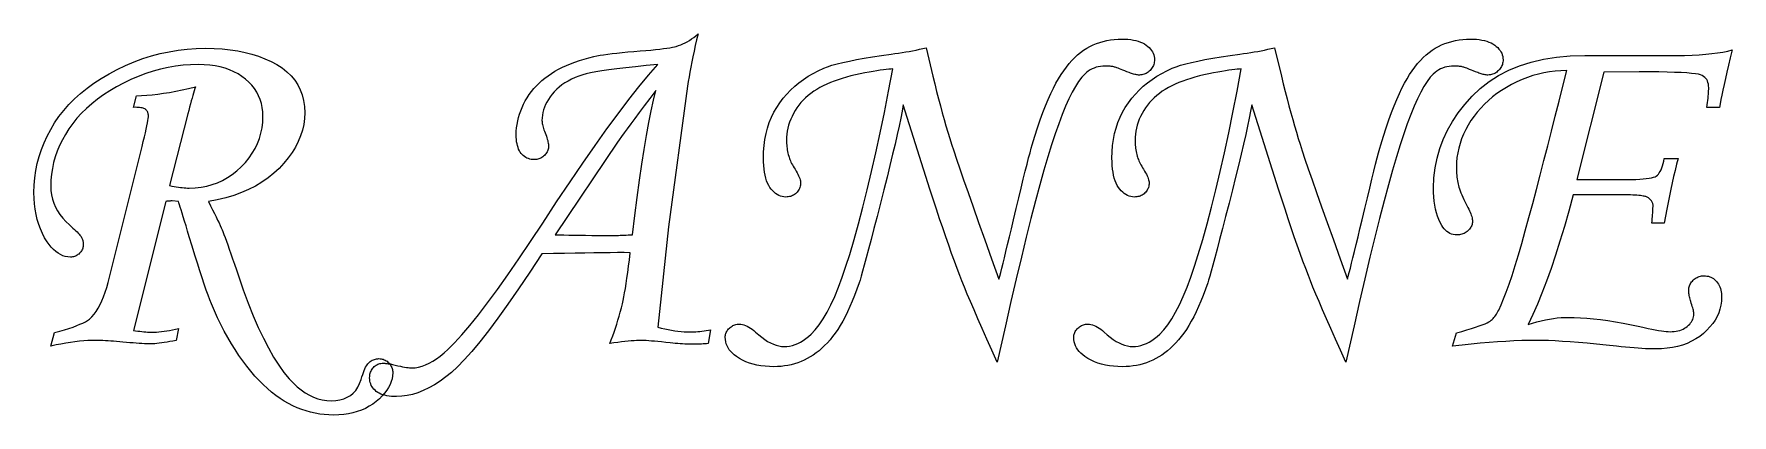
# Model space of a CAD drawing. Extents: x 10.9 to 108.1, y 7.1 to 18.6.
# Drawn here: x 61.27 to 108.09, y 7.1 to 17.61 of the extents above; entities that cross this region are included whole.
import ezdxf

# ---------------------------------------------------------------- set-up
doc = ezdxf.new("R2010")
doc.units = 0

msp = doc.modelspace()

# ---------------------------------------------------------------- linework, layer by layer
at = {"color": 7, "lineweight": 13}
for points in [[(79.92627, 9.450402), (79.859253, 9.068364), (79.811592, 9.064544), (79.765144, 9.061126), (79.719902, 9.058109), (79.675865, 9.055495), (79.633041, 9.053284), (79.591423, 9.051475), (79.551003, 9.050067), (79.511795, 9.049062), (79.473793, 9.048458), (79.436996, 9.048257), (79.383644, 9.048659), (79.328148, 9.049866), (79.270508, 9.051876), (79.210724, 9.054691), (79.148796, 9.058311), (79.084717, 9.062735), (79.018501, 9.067962), (78.950134, 9.073995), (78.879623, 9.080831), (78.806969, 9.088471), (78.685585, 9.101206), (78.573456, 9.1126), (78.470581, 9.122654), (78.376945, 9.131367), (78.292557, 9.13874), (78.21743, 9.144772), (78.151543, 9.149464), (78.094902, 9.152815), (78.047523, 9.154825), (78.009384, 9.155496), (77.950073, 9.154624), (77.88472, 9.15201), (77.813339, 9.147654), (77.735924, 9.141555), (77.652481, 9.133713), (77.563004, 9.124128), (77.467499, 9.112802), (77.365952, 9.099731), (77.258377, 9.084919), (77.144775, 9.068364), (77.185654, 9.173458), (77.225204, 9.279624), (77.263405, 9.386863), (77.30027, 9.495174), (77.335793, 9.604557), (77.369972, 9.715014), (77.402817, 9.826541), (77.434319, 9.939142), (77.464478, 10.052814), (77.493294, 10.16756), (77.513535, 10.255228), (77.53405, 10.354692), (77.554825, 10.465952), (77.575874, 10.589007), (77.597183, 10.72386), (77.618767, 10.870509), (77.640617, 11.028954), (77.662735, 11.199196), (77.68512, 11.381233), (77.707771, 11.575067), (77.54229, 11.575938), (77.35952, 11.575871), (77.159454, 11.574865), (76.942093, 11.572922), (76.707443, 11.57004), (76.455498, 11.566219), (76.186264, 11.56146), (75.899734, 11.555764), (75.595909, 11.549129), (75.274796, 11.541554), (74.943398, 11.040784), (74.630165, 10.578686), (74.335083, 10.155261), (74.058182, 9.770509), (73.799431, 9.42443), (73.558853, 9.117023), (73.336426, 8.84829), (73.132172, 8.61823), (72.946075, 8.426843), (72.778152, 8.274128), (72.620071, 8.147419), (72.463531, 8.034048), (72.308548, 7.934014), (72.15509, 7.847319), (72.003189, 7.773961), (71.852814, 7.713941), (71.703995, 7.667258), (71.556702, 7.633914), (71.410957, 7.613907), (71.266754, 7.607238), (71.193604, 7.608679), (71.124268, 7.613002), (71.058746, 7.620207), (70.997047, 7.630295), (70.939178, 7.643264), (70.885117, 7.659115), (70.834885, 7.677848), (70.788467, 7.699463), (70.74588, 7.723961), (70.707108, 7.75134), (70.672089, 7.780998), (70.640747, 7.812332), (70.613098, 7.845342), (70.589142, 7.880026), (70.568863, 7.916387), (70.552277, 7.954423), (70.539375, 7.994135), (70.530159, 8.035522), (70.524635, 8.078586), (70.522789, 8.123324), (70.523865, 8.157574), (70.527077, 8.190617), (70.53244, 8.222453), (70.539948, 8.253082), (70.549599, 8.282506), (70.561394, 8.310723), (70.575333, 8.337734), (70.591423, 8.363539), (70.60965, 8.388136), (70.630028, 8.411528), (70.652008, 8.433177), (70.675064, 8.452547), (70.699196, 8.469638), (70.724396, 8.48445), (70.750671, 8.496984), (70.778015, 8.507238), (70.806435, 8.515214), (70.835922, 8.520911), (70.866486, 8.524329), (70.898125, 8.525469), (70.917564, 8.525134), (70.938339, 8.524128), (70.960449, 8.522452), (70.983917, 8.520107), (71.008713, 8.517091), (71.034851, 8.513405), (71.062332, 8.509048), (71.091156, 8.504021), (71.121307, 8.498324), (71.152817, 8.491957), (71.23056, 8.474129), (71.302948, 8.458177), (71.36998, 8.444101), (71.431633, 8.431903), (71.48793, 8.421581), (71.538872, 8.413136), (71.584457, 8.406569), (71.624664, 8.401876), (71.659515, 8.399061), (71.689011, 8.398123), (71.779755, 8.403217), (71.872391, 8.418498), (71.966888, 8.443968), (72.063271, 8.479625), (72.16153, 8.525469), (72.261665, 8.581501), (72.363678, 8.64772), (72.46756, 8.724129), (72.573326, 8.810723), (72.680969, 8.907506), (72.866356, 9.091957), (73.068634, 9.312868), (73.287796, 9.570241), (73.523857, 9.864075), (73.77681, 10.194369), (74.046646, 10.561126), (74.333382, 10.964343), (74.636993, 11.404021), (74.957504, 11.88016), (75.294907, 12.392761), (75.678886, 12.976944), (76.047989, 13.528418), (76.402214, 14.047185), (76.741554, 14.533244), (77.066017, 14.986595), (77.375603, 15.407238), (77.670311, 15.795174), (77.950134, 16.150402), (78.21508, 16.472921), (78.465149, 16.762733), (78.146515, 16.733377), (77.852814, 16.704288), (77.584045, 16.675468), (77.340218, 16.646917), (77.121315, 16.618633), (76.927345, 16.590616), (76.758308, 16.562868), (76.614204, 16.535389), (76.495041, 16.508177), (76.400803, 16.481234), (76.291016, 16.443296), (76.186867, 16.401876), (76.088333, 16.35697), (75.995438, 16.308578), (75.90818, 16.256702), (75.826546, 16.20134), (75.750542, 16.142492), (75.680161, 16.08016), (75.615417, 16.014343), (75.556297, 15.94504), (75.502815, 15.87386), (75.454956, 15.802412), (75.412735, 15.730696), (75.376137, 15.658712), (75.345177, 15.58646), (75.319839, 15.513941), (75.300133, 15.441153), (75.286057, 15.368095), (75.277611, 15.294771), (75.274796, 15.22118), (75.275673, 15.196045), (75.278282, 15.1689), (75.282639, 15.139745), (75.288742, 15.108579), (75.296585, 15.075401), (75.306168, 15.040215), (75.317497, 15.003016), (75.330566, 14.963806), (75.345375, 14.922586), (75.361931, 14.879356), (75.379761, 14.831099), (75.395714, 14.785522), (75.409782, 14.742626), (75.421982, 14.702413), (75.432304, 14.664879), (75.44075, 14.630026), (75.447319, 14.597855), (75.452011, 14.568365), (75.454826, 14.541554), (75.455765, 14.517426), (75.454628, 14.488271), (75.45121, 14.459785), (75.445511, 14.431971), (75.437538, 14.404825), (75.427277, 14.378351), (75.414742, 14.352547), (75.399933, 14.327412), (75.382843, 14.302949), (75.363472, 14.279156), (75.34182, 14.256032), (75.318565, 14.234383), (75.294373, 14.215013), (75.269234, 14.197922), (75.243164, 14.183109), (75.216156, 14.170576), (75.188202, 14.160322), (75.159309, 14.152346), (75.129494, 14.146648), (75.098732, 14.14323), (75.067024, 14.142091), (75.022354, 14.1438), (74.979492, 14.148928), (74.938438, 14.157473), (74.899193, 14.169437), (74.861763, 14.184818), (74.826134, 14.203619), (74.79232, 14.225838), (74.760323, 14.251474), (74.730133, 14.280529), (74.701744, 14.313002), (74.675636, 14.348894), (74.652283, 14.388203), (74.631668, 14.430931), (74.613808, 14.477077), (74.598694, 14.526642), (74.586327, 14.579624), (74.576706, 14.636024), (74.569839, 14.695845), (74.56572, 14.759081), (74.564346, 14.825737), (74.566856, 14.921949), (74.574394, 15.01756), (74.58696, 15.112566), (74.604561, 15.20697), (74.627174, 15.30077), (74.654823, 15.393968), (74.6875, 15.486561), (74.725204, 15.578552), (74.767929, 15.669939), (74.815681, 15.760723), (74.868134, 15.849731), (74.924934, 15.935791), (74.986092, 16.0189), (75.051613, 16.09906), (75.121483, 16.176273), (75.195709, 16.250536), (75.274292, 16.32185), (75.357239, 16.390215), (75.444542, 16.455629), (75.536194, 16.518097), (75.63237, 16.577648), (75.733246, 16.634315), (75.838806, 16.688103), (75.949059, 16.739008), (76.064011, 16.787031), (76.18364, 16.83217), (76.307976, 16.87443), (76.436996, 16.913807), (76.570709, 16.950302), (76.709114, 16.983913), (76.786995, 17.001141), (76.87587, 17.017962), (76.975739, 17.034384), (77.086594, 17.050402), (77.208443, 17.066019), (77.341286, 17.081234), (77.485123, 17.096045), (77.639946, 17.110455), (77.805763, 17.124462), (77.982574, 17.138069), (78.13485, 17.151407), (78.27533, 17.164612), (78.404022, 17.177681), (78.520912, 17.190617), (78.626007, 17.203419), (78.719299, 17.216085), (78.800804, 17.228619), (78.870514, 17.241018), (78.928421, 17.253284), (78.974533, 17.265415), (79.03727, 17.284517), (79.099464, 17.306969), (79.161125, 17.332775), (79.222252, 17.361931), (79.282845, 17.394436), (79.342896, 17.430294), (79.402412, 17.469503), (79.461395, 17.512064), (79.519844, 17.557976), (79.577751, 17.607239), (79.538673, 17.444435), (79.501877, 17.285789), (79.467361, 17.1313), (79.43512, 16.980965), (79.405159, 16.834785), (79.37748, 16.69276), (79.352081, 16.554893), (79.328957, 16.421179), (79.308105, 16.291622), (79.289543, 16.16622), (78.766754, 12.292225), (78.465149, 9.517426), (78.563339, 9.49323), (78.659515, 9.471581), (78.753685, 9.452479), (78.84584, 9.435925), (78.935989, 9.421917), (79.024132, 9.410456), (79.110252, 9.401541), (79.194366, 9.395174), (79.276474, 9.391354), (79.356567, 9.39008), (79.409317, 9.390683), (79.463005, 9.392493), (79.517632, 9.395509), (79.573189, 9.399732), (79.629692, 9.405161), (79.687134, 9.411796), (79.745514, 9.419638), (79.804825, 9.428686), (79.865082, 9.438941)], [(85.864609, 17.225201), (86.052277, 16.441019), (86.104492, 16.229221), (86.156563, 16.022787), (86.208511, 15.821715), (86.260323, 15.626005), (86.311996, 15.435657), (86.363541, 15.250669), (86.414948, 15.071045), (86.466217, 14.896782), (86.517357, 14.727882), (86.568367, 14.564342), (86.627281, 14.382372), (86.702141, 14.158176), (86.792961, 13.891756), (86.899734, 13.58311), (87.022453, 13.232239), (87.161125, 12.839142), (87.31575, 12.40382), (87.486328, 11.926273), (87.672852, 11.406501), (87.875336, 10.844503), (87.897453, 10.927212), (87.923592, 11.027882), (87.953758, 11.146515), (87.987938, 11.28311), (88.026138, 11.437667), (88.068359, 11.610188), (88.114609, 11.80067), (88.164879, 12.009115), (88.21917, 12.235522), (88.277481, 12.479893), (88.352615, 12.797386), (88.422516, 13.090348), (88.487198, 13.35878), (88.546646, 13.60268), (88.600868, 13.82205), (88.649864, 14.01689), (88.693634, 14.187198), (88.73217, 14.332975), (88.76548, 14.454222), (88.793564, 14.550938), (88.868362, 14.792358), (88.942627, 15.020643), (89.016357, 15.23579), (89.089546, 15.437801), (89.162201, 15.626675), (89.234314, 15.802412), (89.305893, 15.965014), (89.376945, 16.114477), (89.447456, 16.250805), (89.517426, 16.373995), (89.587929, 16.487331), (89.660057, 16.594101), (89.73378, 16.694304), (89.809113, 16.787935), (89.886055, 16.875), (89.964607, 16.955496), (90.044769, 17.029423), (90.126541, 17.096783), (90.209923, 17.157574), (90.294907, 17.211796), (90.381836, 17.260187), (90.471046, 17.303486), (90.562531, 17.34169), (90.656296, 17.374798), (90.752342, 17.402815), (90.85067, 17.425737), (90.951271, 17.443565), (91.054153, 17.456299), (91.159317, 17.46394), (91.266754, 17.466488), (91.351845, 17.464813), (91.432846, 17.459785), (91.50975, 17.451408), (91.582573, 17.439678), (91.651306, 17.424599), (91.71595, 17.406166), (91.776505, 17.384384), (91.832977, 17.359249), (91.885353, 17.330765), (91.933647, 17.298927), (91.977577, 17.264744), (92.016891, 17.229221), (92.051575, 17.19236), (92.081635, 17.154156), (92.107071, 17.114611), (92.127884, 17.073727), (92.144066, 17.031502), (92.155632, 16.987934), (92.162567, 16.943029), (92.164879, 16.896782), (92.163643, 16.863672), (92.15992, 16.831367), (92.153717, 16.799866), (92.145042, 16.769169), (92.133881, 16.739277), (92.120239, 16.710188), (92.104118, 16.681904), (92.085526, 16.654423), (92.064438, 16.627747), (92.040886, 16.601875), (92.015656, 16.577681), (91.98954, 16.55603), (91.962563, 16.53693), (91.934723, 16.520374), (91.905998, 16.506367), (91.876404, 16.494905), (91.845947, 16.485992), (91.814613, 16.479624), (91.782402, 16.475803), (91.749329, 16.474531), (91.7248, 16.475201), (91.699463, 16.477211), (91.673325, 16.480562), (91.646385, 16.485254), (91.618629, 16.491287), (91.59008, 16.498659), (91.560722, 16.507372), (91.530563, 16.517426), (91.499596, 16.52882), (91.467827, 16.541553), (91.403488, 16.567225), (91.344498, 16.590616), (91.290878, 16.611729), (91.24263, 16.630562), (91.19973, 16.647118), (91.162201, 16.661394), (91.130028, 16.673391), (91.103218, 16.683109), (91.081772, 16.690548), (91.065681, 16.695709), (91.041351, 16.700804), (91.016617, 16.70536), (90.991486, 16.709383), (90.96595, 16.712868), (90.94001, 16.715816), (90.913673, 16.718231), (90.886932, 16.720108), (90.859787, 16.721447), (90.832237, 16.722252), (90.804291, 16.722519), (90.73954, 16.720308), (90.676674, 16.713673), (90.615685, 16.702614), (90.556572, 16.687132), (90.499329, 16.667225), (90.44397, 16.642895), (90.39048, 16.614141), (90.338875, 16.580965), (90.289139, 16.543365), (90.241287, 16.501339), (90.157333, 16.411863), (90.071716, 16.298927), (89.984413, 16.162533), (89.895447, 16.002682), (89.804794, 15.81937), (89.712463, 15.6126), (89.618469, 15.382372), (89.522789, 15.128686), (89.425438, 14.851542), (89.326408, 14.550938), (89.223831, 14.219906), (89.115814, 13.851474), (89.00238, 13.445643), (88.883514, 13.002413), (88.759216, 12.521782), (88.629486, 12.003753), (88.494339, 11.448324), (88.353752, 10.855495), (88.207741, 10.225267), (88.056297, 9.55764), (87.828415, 8.558981), (87.680565, 8.885656), (87.542633, 9.192761), (87.414612, 9.480294), (87.296509, 9.748257), (87.188339, 9.996649), (87.09008, 10.225469), (87.001747, 10.434718), (86.923325, 10.624396), (86.854828, 10.794504), (86.796249, 10.94504), (86.722855, 11.139008), (86.647453, 11.342896), (86.570038, 11.556702), (86.490616, 11.780429), (86.40918, 12.014074), (86.325737, 12.257641), (86.24028, 12.511126), (86.152817, 12.77453), (86.063339, 13.047855), (85.971848, 13.331099), (85.234581, 15.650133), (85.204185, 15.478251), (85.166626, 15.284316), (85.12188, 15.068331), (85.069977, 14.830295), (85.010895, 14.570208), (84.944641, 14.28807), (84.871216, 13.98388), (84.790611, 13.65764), (84.70285, 13.309349), (84.60791, 12.939008), (84.513367, 12.573827), (84.426811, 12.241018), (84.348221, 11.940582), (84.277611, 11.67252), (84.214981, 11.43683), (84.160316, 11.233512), (84.11364, 11.062567), (84.074936, 10.923994), (84.044197, 10.817795), (84.021446, 10.743967), (83.959351, 10.567225), (83.896378, 10.398928), (83.832542, 10.239075), (83.76783, 10.087667), (83.702248, 9.944705), (83.635788, 9.810187), (83.568466, 9.684114), (83.500267, 9.566487), (83.431198, 9.457305), (83.361259, 9.356568), (83.290215, 9.262668), (83.217827, 9.173994), (83.144096, 9.090549), (83.069038, 9.012332), (82.99263, 8.939342), (82.914879, 8.871581), (82.835785, 8.809048), (82.755356, 8.751742), (82.673592, 8.699665), (82.590485, 8.652815), (82.505867, 8.61079), (82.419571, 8.57319), (82.331604, 8.540013), (82.241959, 8.51126), (82.150635, 8.48693), (82.05764, 8.467024), (81.962967, 8.451541), (81.866623, 8.440482), (81.7686, 8.433846), (81.6689, 8.431635), (81.545174, 8.43445), (81.426003, 8.442895), (81.311394, 8.45697), (81.20134, 8.476675), (81.095848, 8.50201), (80.994911, 8.532975), (80.898521, 8.569571), (80.806702, 8.611795), (80.719437, 8.659651), (80.636726, 8.713137), (80.578148, 8.755831), (80.525742, 8.800804), (80.479492, 8.848056), (80.439407, 8.897587), (80.405495, 8.949396), (80.377747, 9.003485), (80.356163, 9.059853), (80.340752, 9.118499), (80.331497, 9.179423), (80.328415, 9.242627), (80.329559, 9.270475), (80.332977, 9.297721), (80.338676, 9.324363), (80.346649, 9.350402), (80.356903, 9.375837), (80.369438, 9.40067), (80.384247, 9.424899), (80.401337, 9.448525), (80.420708, 9.471548), (80.44236, 9.493967), (80.465614, 9.514979), (80.489815, 9.53378), (80.514946, 9.550368), (80.541016, 9.564745), (80.568031, 9.57691), (80.595978, 9.586863), (80.62487, 9.594604), (80.654686, 9.600134), (80.685455, 9.603452), (80.717155, 9.604557), (80.759048, 9.602345), (80.801605, 9.59571), (80.844841, 9.584651), (80.888741, 9.569168), (80.933311, 9.549262), (80.978554, 9.524933), (81.02446, 9.49618), (81.071045, 9.463002), (81.118294, 9.425402), (81.166222, 9.383378), (81.251274, 9.308244), (81.334854, 9.241018), (81.416962, 9.181702), (81.497589, 9.130295), (81.576744, 9.086796), (81.654419, 9.051206), (81.730629, 9.023525), (81.805367, 9.003753), (81.878616, 8.99189), (81.950401, 8.987935), (82.026672, 8.991354), (82.102676, 9.001608), (82.178413, 9.0187), (82.253891, 9.042627), (82.329086, 9.073391), (82.404022, 9.110991), (82.478691, 9.155429), (82.553085, 9.206702), (82.627213, 9.264812), (82.701073, 9.329759), (82.810585, 9.445777), (82.919296, 9.584718), (83.027214, 9.746581), (83.134315, 9.931367), (83.240616, 10.139074), (83.346115, 10.369705), (83.450806, 10.623257), (83.554695, 10.899732), (83.657776, 11.199128), (83.760056, 11.521447), (83.882912, 11.935791), (84.004822, 12.371849), (84.125809, 12.829624), (84.24585, 13.309114), (84.364944, 13.810322), (84.483109, 14.333244), (84.600334, 14.877882), (84.716621, 15.444236), (84.83197, 16.032305), (84.946381, 16.64209), (84.89518, 16.640751), (84.835388, 16.63673), (84.767029, 16.630026), (84.690079, 16.620644), (84.604561, 16.608578), (84.510452, 16.593834), (84.407776, 16.576406), (84.296516, 16.556299), (84.176674, 16.533512), (84.048256, 16.508041), (83.917732, 16.480127), (83.791557, 16.449999), (83.669739, 16.41766), (83.552277, 16.38311), (83.439178, 16.346348), (83.330429, 16.307373), (83.226044, 16.266186), (83.126007, 16.222788), (83.030327, 16.177177), (82.939011, 16.129356), (82.851944, 16.078953), (82.769035, 16.025602), (82.690277, 15.969303), (82.615685, 15.910053), (82.545242, 15.847855), (82.478958, 15.782707), (82.416824, 15.714611), (82.358849, 15.643566), (82.305031, 15.569571), (82.255363, 15.492627), (82.210152, 15.41384), (82.169701, 15.334316), (82.13401, 15.254055), (82.103088, 15.173056), (82.076912, 15.09132), (82.055496, 15.008846), (82.038841, 14.925636), (82.026939, 14.841688), (82.019806, 14.757004), (82.017426, 14.671581), (82.018028, 14.628619), (82.019844, 14.585522), (82.02285, 14.542292), (82.027077, 14.498928), (82.032509, 14.455429), (82.039146, 14.411796), (82.046982, 14.368029), (82.05603, 14.324129), (82.066284, 14.280093), (82.077751, 14.235925), (82.086731, 14.205764), (82.097588, 14.174263), (82.110321, 14.14142), (82.124931, 14.107239), (82.141418, 14.071715), (82.15979, 14.034852), (82.180023, 13.996649), (82.202141, 13.957104), (82.226135, 13.91622), (82.252014, 13.873995), (82.281303, 13.825603), (82.30751, 13.779624), (82.330635, 13.736059), (82.35067, 13.694906), (82.36763, 13.656166), (82.3815, 13.619839), (82.392288, 13.585924), (82.400002, 13.554423), (82.404625, 13.525335), (82.406166, 13.498659), (82.404991, 13.466957), (82.401474, 13.436193), (82.395607, 13.406366), (82.387398, 13.37748), (82.376846, 13.349531), (82.363945, 13.322519), (82.348694, 13.296448), (82.3311, 13.271314), (82.311157, 13.247118), (82.288872, 13.22386), (82.264847, 13.202211), (82.239677, 13.182841), (82.213371, 13.165751), (82.185921, 13.150938), (82.157341, 13.138405), (82.127617, 13.12815), (82.096748, 13.120174), (82.064743, 13.114477), (82.031601, 13.111058), (81.997322, 13.10992), (81.947113, 13.112567), (81.898392, 13.120509), (81.851143, 13.133746), (81.805367, 13.152279), (81.761055, 13.176105), (81.718231, 13.205228), (81.67688, 13.239645), (81.637001, 13.279356), (81.598587, 13.324363), (81.561661, 13.374664), (81.527283, 13.430395), (81.496513, 13.491688), (81.469376, 13.558545), (81.445839, 13.630964), (81.425941, 13.708947), (81.409653, 13.792494), (81.39698, 13.881601), (81.387939, 13.976273), (81.3825, 14.076508), (81.380699, 14.182305), (81.385223, 14.359249), (81.398796, 14.53083), (81.421417, 14.69705), (81.453079, 14.857908), (81.493797, 15.013405), (81.543564, 15.163538), (81.602379, 15.30831), (81.670242, 15.447721), (81.747147, 15.581769), (81.833107, 15.710455), (81.926643, 15.833378), (82.026276, 15.950133), (82.132004, 16.060724), (82.243835, 16.165146), (82.361763, 16.263405), (82.485786, 16.355495), (82.615921, 16.441422), (82.752144, 16.521179), (82.89447, 16.594772), (83.042892, 16.662197), (83.148392, 16.702278), (83.271851, 16.74209), (83.413269, 16.781635), (83.572655, 16.820911), (83.75, 16.859919), (83.945305, 16.898659), (84.158577, 16.93713), (84.389809, 16.975336), (84.639008, 17.013271), (84.906166, 17.050938), (85.007439, 17.064745), (85.107506, 17.079357), (85.206367, 17.094772), (85.304024, 17.110992), (85.400467, 17.128016), (85.495712, 17.145844), (85.589745, 17.164476), (85.682571, 17.183914), (85.774193, 17.204155)], [(95.475868, 17.225201), (95.663536, 16.441019), (95.715752, 16.229221), (95.767822, 16.022787), (95.819771, 15.821715), (95.871582, 15.626005), (95.923256, 15.435657), (95.9748, 15.250669), (96.026207, 15.071045), (96.077477, 14.896782), (96.128616, 14.727882), (96.179626, 14.564342), (96.238541, 14.382372), (96.313408, 14.158176), (96.404221, 13.891756), (96.510994, 13.58311), (96.633713, 13.232239), (96.772392, 12.839142), (96.92701, 12.40382), (97.097588, 11.926273), (97.284119, 11.406501), (97.486595, 10.844503), (97.508713, 10.927212), (97.534851, 11.027882), (97.565018, 11.146515), (97.599197, 11.28311), (97.637398, 11.437667), (97.679626, 11.610188), (97.725876, 11.80067), (97.776138, 12.009115), (97.830429, 12.235522), (97.888741, 12.479893), (97.963875, 12.797386), (98.033775, 13.090348), (98.098457, 13.35878), (98.157913, 13.60268), (98.212128, 13.82205), (98.261124, 14.01689), (98.304893, 14.187198), (98.34343, 14.332975), (98.37674, 14.454222), (98.404823, 14.550938), (98.479622, 14.792358), (98.553886, 15.020643), (98.627617, 15.23579), (98.700806, 15.437801), (98.77346, 15.626675), (98.845573, 15.802412), (98.917152, 15.965014), (98.988205, 16.114477), (99.058716, 16.250805), (99.128685, 16.373995), (99.199196, 16.487331), (99.271317, 16.594101), (99.345039, 16.694304), (99.420372, 16.787935), (99.497322, 16.875), (99.575867, 16.955496), (99.656029, 17.029423), (99.737801, 17.096783), (99.821182, 17.157574), (99.906166, 17.211796), (99.993095, 17.260187), (100.082306, 17.303486), (100.17379, 17.34169), (100.267563, 17.374798), (100.363609, 17.402815), (100.461929, 17.425737), (100.562531, 17.443565), (100.665421, 17.456299), (100.770576, 17.46394), (100.878014, 17.466488), (100.963104, 17.464813), (101.044106, 17.459785), (101.12101, 17.451408), (101.193832, 17.439678), (101.262566, 17.424599), (101.327209, 17.406166), (101.387764, 17.384384), (101.444237, 17.359249), (101.496613, 17.330765), (101.544907, 17.298927), (101.588837, 17.264744), (101.628151, 17.229221), (101.662834, 17.19236), (101.692894, 17.154156), (101.71833, 17.114611), (101.739143, 17.073727), (101.755325, 17.031502), (101.766891, 16.987934), (101.773827, 16.943029), (101.776138, 16.896782), (101.774902, 16.863672), (101.771179, 16.831367), (101.764977, 16.799866), (101.756302, 16.769169), (101.74514, 16.739277), (101.731499, 16.710188), (101.715378, 16.681904), (101.696785, 16.654423), (101.675705, 16.627747), (101.652145, 16.601875), (101.626915, 16.577681), (101.6008, 16.55603), (101.573822, 16.53693), (101.545982, 16.520374), (101.517258, 16.506367), (101.487663, 16.494905), (101.457207, 16.485992), (101.425873, 16.479624), (101.393661, 16.475803), (101.360588, 16.474531), (101.33606, 16.475201), (101.310722, 16.477211), (101.284584, 16.480562), (101.257645, 16.485254), (101.229889, 16.491287), (101.20134, 16.498659), (101.171989, 16.507372), (101.141823, 16.517426), (101.110863, 16.52882), (101.079086, 16.541553), (101.014748, 16.567225), (100.955765, 16.590616), (100.902145, 16.611729), (100.853889, 16.630562), (100.810989, 16.647118), (100.77346, 16.661394), (100.741287, 16.673391), (100.714478, 16.683109), (100.693031, 16.690548), (100.676941, 16.695709), (100.652611, 16.700804), (100.627876, 16.70536), (100.602745, 16.709383), (100.577209, 16.712868), (100.55127, 16.715816), (100.524933, 16.718231), (100.498192, 16.720108), (100.471046, 16.721447), (100.443497, 16.722252), (100.41555, 16.722519), (100.3508, 16.720308), (100.287933, 16.713673), (100.226944, 16.702614), (100.167831, 16.687132), (100.110588, 16.667225), (100.055229, 16.642895), (100.00174, 16.614141), (99.950134, 16.580965), (99.900398, 16.543365), (99.852547, 16.501339), (99.768593, 16.411863), (99.682976, 16.298927), (99.595673, 16.162533), (99.506706, 16.002682), (99.416054, 15.81937), (99.323723, 15.6126), (99.229729, 15.382372), (99.134048, 15.128686), (99.036697, 14.851542), (98.937668, 14.550938), (98.835091, 14.219906), (98.727081, 13.851474), (98.61364, 13.445643), (98.494774, 13.002413), (98.370476, 12.521782), (98.240746, 12.003753), (98.105598, 11.448324), (97.965012, 10.855495), (97.819, 10.225267), (97.667557, 9.55764), (97.439674, 8.558981), (97.291824, 8.885656), (97.153893, 9.192761), (97.025871, 9.480294), (96.907776, 9.748257), (96.799599, 9.996649), (96.70134, 10.225469), (96.613007, 10.434718), (96.534584, 10.624396), (96.466087, 10.794504), (96.407509, 10.94504), (96.334114, 11.139008), (96.258713, 11.342896), (96.181297, 11.556702), (96.101875, 11.780429), (96.020439, 12.014074), (95.936996, 12.257641), (95.85154, 12.511126), (95.764076, 12.77453), (95.674599, 13.047855), (95.583107, 13.331099), (94.845848, 15.650133), (94.815445, 15.478251), (94.777885, 15.284316), (94.733139, 15.068331), (94.681236, 14.830295), (94.622154, 14.570208), (94.555901, 14.28807), (94.482475, 13.98388), (94.401878, 13.65764), (94.31411, 13.309349), (94.21917, 12.939008), (94.124626, 12.573827), (94.038071, 12.241018), (93.95948, 11.940582), (93.88887, 11.67252), (93.826241, 11.43683), (93.771576, 11.233512), (93.724899, 11.062567), (93.686195, 10.923994), (93.655457, 10.817795), (93.632706, 10.743967), (93.57061, 10.567225), (93.507637, 10.398928), (93.443802, 10.239075), (93.379089, 10.087667), (93.313507, 9.944705), (93.247047, 9.810187), (93.179726, 9.684114), (93.111526, 9.566487), (93.042458, 9.457305), (92.972519, 9.356568), (92.901474, 9.262668), (92.829086, 9.173994), (92.755356, 9.090549), (92.680298, 9.012332), (92.603889, 8.939342), (92.526138, 8.871581), (92.447044, 8.809048), (92.366623, 8.751742), (92.284859, 8.699665), (92.201744, 8.652815), (92.117126, 8.61079), (92.03083, 8.57319), (91.942863, 8.540013), (91.853218, 8.51126), (91.761894, 8.48693), (91.6689, 8.467024), (91.574226, 8.451541), (91.477882, 8.440482), (91.37986, 8.433846), (91.280159, 8.431635), (91.156433, 8.43445), (91.037262, 8.442895), (90.922653, 8.45697), (90.812599, 8.476675), (90.707108, 8.50201), (90.606171, 8.532975), (90.509781, 8.569571), (90.417961, 8.611795), (90.330696, 8.659651), (90.247986, 8.713137), (90.189407, 8.755831), (90.137001, 8.800804), (90.090752, 8.848056), (90.050667, 8.897587), (90.016754, 8.949396), (89.989014, 9.003485), (89.967422, 9.059853), (89.952011, 9.118499), (89.942764, 9.179423), (89.939674, 9.242627), (89.940819, 9.270475), (89.944237, 9.297721), (89.949936, 9.324363), (89.957909, 9.350402), (89.968163, 9.375837), (89.980698, 9.40067), (89.995506, 9.424899), (90.012596, 9.448525), (90.031967, 9.471548), (90.053619, 9.493967), (90.076874, 9.514979), (90.101074, 9.53378), (90.126205, 9.550368), (90.152275, 9.564745), (90.179291, 9.57691), (90.207237, 9.586863), (90.23613, 9.594604), (90.265953, 9.600134), (90.296715, 9.603452), (90.328415, 9.604557), (90.370308, 9.602345), (90.412865, 9.59571), (90.4561, 9.584651), (90.5, 9.569168), (90.544571, 9.549262), (90.589813, 9.524933), (90.635719, 9.49618), (90.682304, 9.463002), (90.729553, 9.425402), (90.777481, 9.383378), (90.862534, 9.308244), (90.946114, 9.241018), (91.028221, 9.181702), (91.108849, 9.130295), (91.188004, 9.086796), (91.265686, 9.051206), (91.341888, 9.023525), (91.416626, 9.003753), (91.489876, 8.99189), (91.561661, 8.987935), (91.637932, 8.991354), (91.713936, 9.001608), (91.789673, 9.0187), (91.86515, 9.042627), (91.940346, 9.073391), (92.015282, 9.110991), (92.089951, 9.155429), (92.164345, 9.206702), (92.238472, 9.264812), (92.312332, 9.329759), (92.421852, 9.445777), (92.530563, 9.584718), (92.638474, 9.746581), (92.745575, 9.931367), (92.851875, 10.139074), (92.957375, 10.369705), (93.062065, 10.623257), (93.165955, 10.899732), (93.269035, 11.199128), (93.371315, 11.521447), (93.494171, 11.935791), (93.616081, 12.371849), (93.737068, 12.829624), (93.857109, 13.309114), (93.976204, 13.810322), (94.094368, 14.333244), (94.211594, 14.877882), (94.327881, 15.444236), (94.44323, 16.032305), (94.55764, 16.64209), (94.506439, 16.640751), (94.446648, 16.63673), (94.378288, 16.630026), (94.301338, 16.620644), (94.21582, 16.608578), (94.121712, 16.593834), (94.019035, 16.576406), (93.907776, 16.556299), (93.787933, 16.533512), (93.659515, 16.508041), (93.528992, 16.480127), (93.402817, 16.449999), (93.280998, 16.41766), (93.163536, 16.38311), (93.050438, 16.346348), (92.941689, 16.307373), (92.837303, 16.266186), (92.737267, 16.222788), (92.641586, 16.177177), (92.55027, 16.129356), (92.463203, 16.078953), (92.380295, 16.025602), (92.301537, 15.969303), (92.226944, 15.910053), (92.156502, 15.847855), (92.090218, 15.782707), (92.028084, 15.714611), (91.970108, 15.643566), (91.91629, 15.569571), (91.866623, 15.492627), (91.821411, 15.41384), (91.78096, 15.334316), (91.74527, 15.254055), (91.714348, 15.173056), (91.688171, 15.09132), (91.666756, 15.008846), (91.650101, 14.925636), (91.638206, 14.841688), (91.631065, 14.757004), (91.628685, 14.671581), (91.629288, 14.628619), (91.631104, 14.585522), (91.634109, 14.542292), (91.638344, 14.498928), (91.643768, 14.455429), (91.650406, 14.411796), (91.658241, 14.368029), (91.66729, 14.324129), (91.677544, 14.280093), (91.689011, 14.235925), (91.69799, 14.205764), (91.708847, 14.174263), (91.721581, 14.14142), (91.736191, 14.107239), (91.752678, 14.071715), (91.771049, 14.034852), (91.791283, 13.996649), (91.8134, 13.957104), (91.837395, 13.91622), (91.863274, 13.873995), (91.892563, 13.825603), (91.91877, 13.779624), (91.941895, 13.736059), (91.961929, 13.694906), (91.978889, 13.656166), (91.99276, 13.619839), (92.003548, 13.585924), (92.011261, 13.554423), (92.015884, 13.525335), (92.017426, 13.498659), (92.016258, 13.466957), (92.012733, 13.436193), (92.006866, 13.406366), (91.998657, 13.37748), (91.988106, 13.349531), (91.975204, 13.322519), (91.959953, 13.296448), (91.94236, 13.271314), (91.922424, 13.247118), (91.900131, 13.22386), (91.876106, 13.202211), (91.850937, 13.182841), (91.824631, 13.165751), (91.79718, 13.150938), (91.7686, 13.138405), (91.738876, 13.12815), (91.708008, 13.120174), (91.676003, 13.114477), (91.64286, 13.111058), (91.608582, 13.10992), (91.558372, 13.112567), (91.509651, 13.120509), (91.462402, 13.133746), (91.416626, 13.152279), (91.372322, 13.176105), (91.329491, 13.205228), (91.288139, 13.239645), (91.24826, 13.279356), (91.209854, 13.324363), (91.17292, 13.374664), (91.138542, 13.430395), (91.107773, 13.491688), (91.080635, 13.558545), (91.057106, 13.630964), (91.037201, 13.708947), (91.020912, 13.792494), (91.00824, 13.881601), (90.999199, 13.976273), (90.993767, 14.076508), (90.991959, 14.182305), (90.996483, 14.359249), (91.010056, 14.53083), (91.032677, 14.69705), (91.064339, 14.857908), (91.105057, 15.013405), (91.154823, 15.163538), (91.213638, 15.30831), (91.281502, 15.447721), (91.358414, 15.581769), (91.444366, 15.710455), (91.537903, 15.833378), (91.637535, 15.950133), (91.743263, 16.060724), (91.855095, 16.165146), (91.973022, 16.263405), (92.097054, 16.355495), (92.22718, 16.441422), (92.363403, 16.521179), (92.50573, 16.594772), (92.654152, 16.662197), (92.759651, 16.702278), (92.88311, 16.74209), (93.024529, 16.781635), (93.183914, 16.820911), (93.361259, 16.859919), (93.556564, 16.898659), (93.769836, 16.93713), (94.001068, 16.975336), (94.250267, 17.013271), (94.517426, 17.050938), (94.618698, 17.064745), (94.718765, 17.079357), (94.817627, 17.094772), (94.915283, 17.110992), (95.011726, 17.128016), (95.106972, 17.145844), (95.201004, 17.164476), (95.293831, 17.183914), (95.385452, 17.204155)], [(64.906166, 12.989276), (64.008041, 9.430295), (64.071114, 9.42138), (64.131638, 9.413404), (64.189606, 9.406367), (64.245041, 9.400268), (64.29792, 9.395107), (64.348251, 9.390884), (64.396042, 9.3876), (64.441284, 9.385254), (64.483978, 9.383847), (64.524124, 9.383378), (64.584518, 9.384383), (64.64772, 9.387399), (64.713745, 9.392426), (64.782578, 9.399464), (64.854218, 9.408512), (64.928688, 9.419571), (65.005966, 9.43264), (65.08606, 9.447721), (65.168968, 9.464812), (65.254692, 9.483913), (65.187668, 9.155496), (65.099869, 9.137668), (65.016083, 9.121716), (64.936325, 9.10764), (64.860596, 9.095442), (64.788879, 9.08512), (64.721176, 9.076675), (64.657501, 9.070107), (64.597855, 9.065415), (64.542221, 9.0626), (64.490616, 9.061662), (64.43586, 9.062131), (64.376144, 9.063539), (64.311462, 9.065885), (64.241821, 9.069168), (64.167221, 9.073391), (64.087662, 9.078552), (64.003151, 9.084651), (63.913673, 9.091689), (63.819237, 9.099665), (63.719837, 9.108579), (63.631569, 9.117493), (63.546383, 9.125469), (63.464275, 9.132506), (63.385254, 9.138605), (63.309315, 9.143766), (63.236462, 9.147989), (63.166691, 9.151273), (63.099998, 9.153619), (63.036392, 9.155026), (62.975872, 9.155496), (62.866959, 9.153955), (62.754692, 9.149329), (62.639076, 9.141622), (62.520107, 9.130831), (62.397789, 9.116957), (62.272118, 9.099999), (62.143097, 9.07996), (62.010723, 9.056836), (61.875, 9.03063), (61.735924, 9.00134), (61.83646, 9.376676), (61.978752, 9.414142), (62.110722, 9.451474), (62.232372, 9.488672), (62.3437, 9.525737), (62.444706, 9.562667), (62.535389, 9.599463), (62.615749, 9.636126), (62.685791, 9.672654), (62.74551, 9.709048), (62.794907, 9.745308), (62.86039, 9.807305), (62.922787, 9.878016), (62.982105, 9.957439), (63.038338, 10.045576), (63.091488, 10.142426), (63.141556, 10.247989), (63.188538, 10.362265), (63.232441, 10.485254), (63.273258, 10.616957), (63.310993, 10.757372), (64.249329, 14.504021), (64.28244, 14.641555), (64.312065, 14.767292), (64.338203, 14.881233), (64.360855, 14.983377), (64.380028, 15.073727), (64.395706, 15.152279), (64.407913, 15.219034), (64.416626, 15.273994), (64.421852, 15.317158), (64.423592, 15.348525), (64.42276, 15.372051), (64.420242, 15.394369), (64.416054, 15.415482), (64.410187, 15.435389), (64.402649, 15.454088), (64.393433, 15.471581), (64.382538, 15.487868), (64.369972, 15.502949), (64.355728, 15.516823), (64.339813, 15.52949), (64.321411, 15.540884), (64.299728, 15.550938), (64.274765, 15.55965), (64.246513, 15.567024), (64.214981, 15.573055), (64.180161, 15.577747), (64.142059, 15.581099), (64.10067, 15.583109), (64.056, 15.58378), (64.008041, 15.583109), (64.095169, 15.904825), (64.233246, 15.908512), (64.376678, 15.916889), (64.525467, 15.929959), (64.679626, 15.947721), (64.839142, 15.970174), (65.004013, 15.997318), (65.174263, 16.029156), (65.349869, 16.065683), (65.53083, 16.106903), (65.717163, 16.152815), (65.700607, 16.099464), (65.683105, 16.041286), (65.664673, 15.978284), (65.645309, 15.910456), (65.625, 15.837801), (65.603752, 15.760322), (65.581566, 15.678016), (65.558449, 15.590885), (65.534386, 15.498927), (65.509384, 15.402144), (65.006699, 13.424932), (65.070038, 13.412198), (65.131363, 13.400804), (65.190689, 13.390751), (65.247986, 13.382038), (65.303284, 13.374664), (65.356567, 13.368632), (65.407837, 13.363941), (65.457108, 13.36059), (65.504356, 13.358579), (65.549599, 13.357908), (65.714745, 13.363773), (65.875061, 13.381367), (66.030563, 13.41069), (66.181236, 13.451742), (66.327072, 13.504524), (66.468094, 13.569035), (66.604294, 13.645275), (66.735657, 13.733244), (66.862198, 13.832942), (66.983917, 13.94437), (67.097252, 14.063841), (67.198654, 14.187667), (67.288132, 14.315851), (67.365685, 14.448391), (67.431305, 14.585288), (67.484985, 14.726542), (67.526749, 14.87215), (67.556564, 15.022118), (67.574463, 15.17644), (67.580429, 15.33512), (67.575638, 15.457573), (67.561256, 15.575603), (67.537292, 15.689209), (67.503754, 15.798391), (67.460625, 15.90315), (67.407906, 16.003485), (67.345612, 16.099396), (67.273727, 16.190884), (67.192261, 16.277948), (67.101212, 16.36059), (67.001915, 16.436996), (66.895706, 16.505362), (66.782608, 16.565683), (66.662598, 16.617962), (66.53569, 16.662197), (66.401878, 16.698391), (66.261154, 16.726542), (66.113541, 16.746649), (65.959015, 16.758713), (65.797592, 16.762733), (65.587601, 16.757641), (65.378555, 16.742359), (65.170441, 16.71689), (64.963272, 16.681232), (64.757034, 16.635387), (64.551743, 16.579357), (64.347382, 16.513136), (64.143967, 16.436729), (63.941486, 16.350134), (63.739944, 16.253351), (63.5439, 16.149029), (63.35791, 16.039812), (63.181969, 15.925703), (63.016087, 15.806702), (62.860256, 15.682808), (62.714478, 15.554022), (62.578754, 15.420341), (62.453083, 15.281769), (62.337467, 15.138304), (62.231903, 14.989946), (62.136395, 14.838438), (62.050938, 14.685522), (61.975536, 14.531199), (61.910187, 14.375468), (61.854893, 14.21833), (61.80965, 14.059786), (61.774464, 13.899832), (61.749329, 13.738472), (61.734249, 13.575703), (61.729221, 13.411528), (61.734383, 13.288606), (61.749866, 13.169168), (61.775673, 13.053217), (61.811794, 12.94075), (61.858242, 12.831769), (61.915016, 12.726274), (61.982105, 12.624262), (62.059517, 12.525737), (62.147251, 12.430696), (62.245308, 12.339142), (62.295578, 12.296112), (62.341824, 12.255496), (62.384048, 12.217292), (62.422253, 12.181501), (62.456432, 12.148123), (62.486595, 12.117158), (62.512733, 12.088606), (62.534855, 12.062466), (62.552948, 12.038739), (62.567024, 12.017426), (62.578484, 11.997185), (62.588741, 11.976675), (62.597786, 11.955897), (62.605629, 11.934853), (62.612267, 11.913538), (62.617695, 11.891956), (62.621918, 11.870107), (62.624935, 11.847989), (62.626743, 11.825603), (62.627346, 11.802949), (62.626308, 11.775167), (62.623188, 11.748123), (62.617996, 11.721816), (62.610725, 11.696246), (62.601376, 11.671413), (62.589947, 11.647319), (62.576439, 11.62396), (62.56086, 11.60134), (62.543198, 11.579456), (62.523457, 11.558311), (62.502243, 11.538572), (62.48016, 11.520911), (62.457207, 11.505328), (62.43338, 11.491823), (62.40868, 11.480395), (62.38311, 11.471045), (62.35667, 11.463773), (62.329357, 11.458579), (62.301174, 11.455462), (62.272118, 11.454423), (62.200535, 11.458646), (62.130562, 11.471313), (62.062199, 11.492426), (61.995445, 11.521984), (61.930294, 11.559986), (61.866756, 11.606434), (61.804825, 11.661326), (61.744503, 11.724665), (61.685791, 11.796448), (61.628685, 11.876676), (61.559921, 11.989141), (61.49839, 12.106702), (61.444103, 12.229357), (61.397049, 12.357104), (61.357239, 12.489946), (61.324665, 12.627882), (61.299328, 12.770911), (61.281235, 12.919035), (61.270374, 13.072252), (61.266754, 13.230562), (61.272453, 13.43559), (61.289543, 13.637801), (61.318027, 13.837198), (61.35791, 14.03378), (61.409184, 14.227547), (61.471851, 14.418498), (61.54591, 14.606634), (61.631367, 14.791957), (61.728218, 14.974463), (61.83646, 15.154156), (61.956268, 15.329356), (62.087803, 15.498391), (62.231064, 15.66126), (62.386059, 15.817963), (62.55278, 15.968498), (62.731232, 16.112869), (62.921413, 16.251072), (63.123325, 16.38311), (63.336964, 16.50898), (63.562332, 16.628685), (63.794807, 16.739477), (64.029755, 16.838606), (64.267197, 16.926071), (64.507103, 17.001877), (64.749496, 17.066019), (64.99437, 17.118498), (65.24173, 17.159317), (65.491554, 17.188473), (65.743866, 17.205965), (65.998657, 17.211796), (66.23304, 17.207306), (66.458984, 17.193834), (66.676468, 17.171379), (66.885529, 17.139946), (67.086121, 17.099531), (67.278282, 17.050133), (67.461998, 16.991755), (67.637268, 16.924397), (67.804092, 16.848057), (67.962463, 16.762733), (68.10891, 16.668633), (68.239944, 16.565952), (68.35556, 16.454691), (68.455765, 16.334852), (68.54055, 16.206434), (68.609917, 16.069437), (68.663879, 15.923861), (68.702415, 15.769705), (68.725533, 15.60697), (68.733246, 15.435657), (68.726173, 15.271916), (68.704956, 15.110456), (68.669601, 14.951273), (68.62011, 14.79437), (68.556473, 14.639745), (68.478683, 14.487399), (68.386765, 14.337332), (68.280701, 14.189545), (68.160492, 14.044035), (68.026138, 13.900805), (67.879395, 13.763807), (67.721985, 13.636997), (67.553925, 13.520374), (67.375198, 13.41394), (67.185822, 13.317694), (66.985794, 13.231635), (66.775101, 13.155764), (66.553757, 13.09008), (66.321747, 13.034584), (66.079086, 12.989276), (66.138535, 12.869973), (66.193565, 12.758713), (66.244171, 12.655496), (66.290344, 12.560322), (66.332108, 12.47319), (66.369438, 12.394101), (66.402344, 12.323056), (66.430832, 12.260054), (66.454895, 12.205093), (66.474533, 12.158176), (66.50415, 12.080831), (66.536728, 11.993566), (66.57225, 11.89638), (66.610725, 11.789276), (66.652145, 11.672252), (66.696518, 11.545308), (66.743835, 11.408445), (66.794098, 11.261662), (66.847321, 11.104959), (66.903488, 10.938337), (67.039337, 10.546782), (67.176132, 10.179089), (67.313873, 9.835255), (67.452545, 9.515281), (67.592163, 9.219169), (67.732704, 8.946917), (67.874191, 8.698525), (68.016617, 8.473994), (68.159988, 8.273324), (68.304291, 8.096515), (68.412399, 7.981903), (68.522247, 7.879356), (68.63385, 7.788874), (68.747185, 7.710455), (68.862267, 7.644102), (68.979088, 7.589812), (69.097656, 7.547587), (69.217964, 7.517426), (69.340012, 7.49933), (69.463806, 7.493297), (69.587868, 7.499128), (69.702682, 7.516622), (69.808243, 7.545777), (69.904556, 7.586595), (69.991623, 7.639075), (70.069443, 7.703217), (70.138, 7.779021), (70.197327, 7.866488), (70.247391, 7.965616), (70.288208, 8.076407), (70.309517, 8.147319), (70.330566, 8.212601), (70.351341, 8.272252), (70.371857, 8.326273), (70.39209, 8.374664), (70.412064, 8.417426), (70.43177, 8.454557), (70.45121, 8.486058), (70.470367, 8.51193), (70.489273, 8.532171), (70.515076, 8.555094), (70.54155, 8.575603), (70.568695, 8.593699), (70.596512, 8.609383), (70.625, 8.622654), (70.654152, 8.633512), (70.683975, 8.641956), (70.714478, 8.647989), (70.745644, 8.651608), (70.777481, 8.652815), (70.809143, 8.651675), (70.839813, 8.648257), (70.869469, 8.64256), (70.898125, 8.634584), (70.925766, 8.62433), (70.952408, 8.611795), (70.978043, 8.596984), (71.002678, 8.579892), (71.026306, 8.560522), (71.048927, 8.538874), (71.069939, 8.515616), (71.088737, 8.491421), (71.105331, 8.466287), (71.119705, 8.440214), (71.131866, 8.413203), (71.14183, 8.385254), (71.149567, 8.356367), (71.15509, 8.326541), (71.158417, 8.295777), (71.159515, 8.264074), (71.154961, 8.181367), (71.141289, 8.099463), (71.1185, 8.018364), (71.086594, 7.938069), (71.045578, 7.858579), (70.995438, 7.779892), (70.936188, 7.702011), (70.867828, 7.624933), (70.790344, 7.548659), (70.703751, 7.47319), (70.609985, 7.401876), (70.510994, 7.338069), (70.406769, 7.281769), (70.297318, 7.232975), (70.18264, 7.191689), (70.062737, 7.157908), (69.937592, 7.131635), (69.807236, 7.112868), (69.671646, 7.101608), (69.53083, 7.097855), (69.401382, 7.101005), (69.273056, 7.110456), (69.145874, 7.126206), (69.019836, 7.148257), (68.894943, 7.176608), (68.771179, 7.21126), (68.64856, 7.252212), (68.527084, 7.299463), (68.406738, 7.353016), (68.287537, 7.412868), (68.169235, 7.479892), (68.051605, 7.554959), (67.934647, 7.638069), (67.818359, 7.729222), (67.702744, 7.828418), (67.587799, 7.935657), (67.473526, 8.050938), (67.359917, 8.174262), (67.246979, 8.30563), (67.13472, 8.44504), (67.024231, 8.591353), (66.916626, 8.743431), (66.811897, 8.901273), (66.710052, 9.064879), (66.611092, 9.234249), (66.515015, 9.409383), (66.421814, 9.590281), (66.331497, 9.776943), (66.244064, 9.96937), (66.159515, 10.16756), (66.116013, 10.276474), (66.068634, 10.402144), (66.017365, 10.544571), (65.962204, 10.703753), (65.903152, 10.879691), (65.840218, 11.072386), (65.773392, 11.281836), (65.702682, 11.508043), (65.628082, 11.751005), (65.549599, 12.010723), (65.503151, 12.167694), (65.46032, 12.311527), (65.421112, 12.442225), (65.385521, 12.559786), (65.353554, 12.664209), (65.325195, 12.755495), (65.300468, 12.833646), (65.279358, 12.89866), (65.261864, 12.950536), (65.247986, 12.989276), (65.080429, 13.002681), (65.067825, 13.002546), (65.054153, 13.002144), (65.039413, 13.001474), (65.02359, 13.000536), (65.006699, 12.99933), (64.988739, 12.997854), (64.969711, 12.996113), (64.9496, 12.994102), (64.928421, 12.991823)], [(107.747986, 15.583109), (107.392761, 15.583109), (107.402946, 15.650066), (107.412064, 15.714209), (107.420105, 15.775536), (107.427078, 15.834048), (107.432976, 15.889745), (107.437798, 15.942627), (107.441559, 15.992694), (107.444237, 16.039946), (107.445847, 16.084383), (107.446381, 16.126005), (107.444138, 16.17778), (107.437401, 16.225872), (107.426178, 16.270275), (107.410454, 16.310991), (107.390251, 16.348022), (107.365555, 16.381367), (107.336357, 16.411024), (107.302681, 16.436996), (107.264511, 16.459282), (107.221848, 16.477882), (107.164513, 16.493799), (107.082306, 16.508041), (106.975235, 16.520609), (106.843292, 16.531502), (106.686493, 16.540716), (106.504822, 16.548256), (106.298294, 16.554121), (106.066887, 16.558311), (105.810623, 16.560823), (105.529488, 16.561661), (104.550941, 16.554958), (103.806969, 13.592493), (105.194366, 13.592493), (105.320671, 13.593465), (105.436859, 13.59638), (105.542931, 13.60124), (105.638878, 13.608043), (105.724701, 13.616789), (105.8004, 13.62748), (105.865982, 13.640114), (105.921448, 13.654692), (105.966789, 13.671213), (106.002014, 13.689678), (106.031334, 13.71203), (106.058983, 13.740213), (106.084953, 13.774229), (106.109245, 13.814075), (106.131866, 13.859752), (106.152817, 13.91126), (106.172081, 13.968599), (106.189674, 14.031769), (106.205597, 14.10077), (106.219841, 14.175603), (106.601875, 14.175603), (106.559448, 14.011796), (106.517967, 13.844772), (106.477409, 13.67453), (106.437798, 13.501072), (106.399132, 13.324396), (106.361397, 13.144504), (106.3246, 12.961393), (106.288742, 12.775066), (106.253822, 12.585523), (106.219841, 12.392761), (105.878014, 12.392761), (105.884384, 12.454356), (105.890076, 12.513136), (105.895103, 12.569101), (105.899467, 12.622252), (105.903152, 12.672586), (105.906166, 12.720106), (105.908508, 12.764812), (105.910187, 12.806702), (105.911194, 12.845777), (105.91153, 12.882037), (105.910591, 12.897118), (105.907768, 12.912868), (105.903084, 12.929289), (105.896515, 12.946381), (105.888069, 12.964142), (105.877747, 12.982574), (105.865547, 13.001675), (105.851471, 13.021448), (105.835526, 13.041889), (105.817696, 13.063003), (105.80751, 13.073391), (105.795708, 13.08311), (105.782303, 13.092157), (105.767296, 13.100536), (105.750671, 13.108244), (105.732445, 13.115281), (105.712601, 13.121649), (105.691154, 13.127346), (105.668091, 13.132372), (105.643433, 13.136728), (105.605225, 13.143096), (105.563004, 13.148793), (105.516754, 13.15382), (105.466484, 13.158176), (105.412201, 13.161863), (105.353889, 13.164879), (105.291557, 13.167225), (105.225197, 13.168901), (105.154823, 13.169907), (105.080429, 13.17024), (103.706436, 13.17024), (103.586662, 12.72433), (103.46595, 12.298123), (103.344299, 11.891622), (103.22171, 11.504826), (103.09819, 11.137734), (102.973724, 10.790348), (102.84832, 10.462667), (102.721985, 10.154692), (102.594704, 9.866421), (102.466484, 9.597855), (102.589745, 9.634786), (102.71019, 9.667828), (102.827812, 9.696983), (102.942627, 9.722252), (103.054626, 9.743632), (103.163811, 9.761126), (103.270172, 9.774732), (103.373726, 9.784451), (103.474464, 9.790281), (103.572388, 9.792225), (103.736862, 9.789678), (103.908577, 9.782037), (104.087532, 9.769302), (104.273727, 9.751474), (104.467155, 9.728552), (104.667831, 9.700536), (104.87574, 9.667426), (105.090889, 9.629222), (105.313271, 9.585924), (105.542892, 9.537533), (105.662262, 9.510791), (105.773727, 9.486863), (105.877274, 9.465751), (105.972923, 9.447453), (106.060654, 9.431971), (106.14048, 9.419303), (106.212395, 9.409451), (106.276413, 9.402412), (106.332504, 9.39819), (106.380699, 9.396783), (106.438538, 9.398257), (106.494102, 9.40268), (106.547386, 9.410053), (106.598396, 9.420375), (106.647118, 9.433646), (106.693565, 9.449865), (106.737732, 9.469034), (106.779625, 9.491153), (106.819237, 9.516219), (106.856567, 9.544235), (106.890953, 9.574128), (106.921715, 9.604825), (106.94886, 9.636327), (106.972389, 9.668633), (106.992294, 9.701742), (107.008575, 9.735657), (107.021248, 9.770375), (107.030296, 9.805898), (107.035728, 9.842225), (107.037537, 9.879356), (107.036659, 9.902144), (107.03405, 9.927613), (107.029694, 9.955764), (107.02359, 9.986595), (107.015747, 10.020107), (107.006165, 10.0563), (106.994835, 10.095174), (106.981766, 10.136729), (106.966957, 10.180964), (106.950401, 10.227881), (106.940216, 10.261192), (106.931099, 10.294102), (106.923058, 10.326609), (106.916084, 10.358713), (106.910187, 10.390415), (106.905365, 10.421716), (106.901604, 10.452614), (106.898926, 10.483109), (106.897316, 10.513204), (106.896782, 10.542895), (106.898026, 10.573391), (106.901741, 10.603217), (106.907944, 10.632372), (106.916618, 10.660857), (106.92778, 10.688673), (106.941422, 10.715817), (106.957535, 10.742291), (106.976135, 10.768096), (106.997223, 10.79323), (107.020775, 10.817694), (107.046082, 10.840616), (107.072388, 10.861126), (107.099701, 10.879222), (107.128014, 10.894906), (107.157341, 10.908176), (107.187668, 10.919035), (107.219002, 10.92748), (107.251343, 10.933512), (107.284683, 10.937131), (107.319038, 10.938337), (107.359886, 10.936729), (107.39933, 10.931903), (107.43737, 10.923861), (107.473991, 10.912601), (107.509216, 10.898123), (107.54303, 10.880428), (107.575432, 10.859517), (107.60643, 10.835388), (107.636024, 10.808043), (107.664207, 10.777479), (107.690315, 10.744236), (107.713669, 10.708847), (107.734283, 10.671313), (107.752144, 10.631635), (107.767258, 10.589812), (107.779625, 10.545844), (107.789246, 10.499731), (107.796112, 10.451474), (107.800232, 10.401072), (107.801605, 10.348525), (107.796616, 10.235991), (107.781631, 10.126273), (107.756668, 10.019369), (107.721718, 9.915281), (107.676773, 9.814008), (107.621849, 9.715549), (107.556938, 9.619905), (107.48204, 9.527078), (107.397156, 9.437064), (107.302277, 9.349866), (107.199226, 9.268364), (107.089813, 9.195442), (106.97403, 9.131099), (106.851875, 9.075335), (106.723358, 9.02815), (106.58847, 8.989544), (106.44722, 8.959517), (106.299599, 8.938069), (106.145607, 8.9252), (105.985252, 8.920911), (105.897186, 8.921648), (105.804558, 8.923861), (105.707375, 8.927547), (105.605629, 8.932708), (105.499329, 8.939342), (105.388474, 8.947453), (105.273056, 8.957037), (105.153084, 8.968096), (105.028549, 8.98063), (104.89946, 8.994637), (104.618095, 9.025201), (104.350403, 9.052547), (104.096382, 9.076675), (103.856033, 9.097587), (103.629356, 9.115281), (103.416351, 9.129759), (103.217026, 9.141019), (103.031372, 9.149061), (102.859383, 9.153887), (102.701073, 9.155496), (102.499329, 9.153887), (102.290886, 9.149061), (102.075737, 9.141019), (101.853882, 9.129759), (101.625336, 9.115281), (101.390083, 9.097587), (101.148125, 9.076675), (100.899467, 9.052547), (100.644096, 9.025201), (100.382034, 8.994637), (100.489273, 9.363271), (100.640953, 9.406334), (100.779625, 9.447051), (100.905296, 9.485422), (101.01796, 9.521447), (101.11763, 9.555127), (101.204285, 9.586461), (101.277946, 9.615449), (101.3386, 9.642091), (101.386261, 9.666388), (101.420914, 9.688337), (101.448593, 9.710087), (101.475334, 9.73378), (101.501137, 9.759417), (101.526001, 9.786997), (101.549934, 9.816521), (101.572922, 9.847989), (101.594971, 9.8814), (101.616089, 9.916756), (101.636261, 9.954055), (101.655495, 9.993298), (101.721748, 10.133445), (101.791824, 10.299195), (101.865715, 10.490549), (101.943428, 10.707506), (102.024963, 10.950067), (102.110321, 11.21823), (102.199501, 11.511997), (102.292496, 11.831367), (102.389313, 12.17634), (102.489944, 12.546917), (102.592659, 12.93244), (102.695709, 13.322252), (102.799095, 13.716352), (102.902809, 14.114744), (103.006866, 14.517426), (103.111259, 14.924397), (103.215988, 15.335657), (103.321045, 15.751205), (103.426437, 16.171045), (103.532173, 16.595173), (103.372185, 16.591354), (103.213936, 16.579891), (103.057442, 16.560791), (102.902679, 16.534048), (102.749664, 16.499664), (102.598389, 16.45764), (102.44886, 16.407974), (102.301071, 16.35067), (102.155029, 16.285725), (102.010727, 16.213137), (101.870445, 16.134417), (101.736458, 16.051071), (101.60878, 15.963102), (101.487396, 15.870509), (101.372322, 15.773291), (101.263535, 15.671448), (101.161064, 15.56498), (101.06488, 15.453888), (100.974998, 15.33817), (100.891418, 15.217829), (100.81501, 15.094538), (100.746651, 14.969973), (100.686333, 14.844135), (100.634048, 14.717024), (100.589813, 14.588639), (100.553619, 14.458981), (100.525475, 14.328049), (100.505363, 14.195845), (100.493294, 14.062366), (100.489273, 13.927614), (100.489845, 13.87071), (100.491554, 13.815281), (100.4944, 13.761327), (100.49839, 13.708847), (100.503517, 13.657842), (100.509781, 13.608311), (100.517189, 13.560254), (100.525742, 13.513672), (100.535423, 13.468565), (100.546249, 13.424932), (100.559082, 13.380295), (100.574799, 13.33217), (100.593399, 13.280562), (100.614883, 13.225469), (100.639244, 13.166889), (100.666489, 13.104825), (100.696609, 13.039276), (100.72963, 12.970242), (100.765518, 12.89772), (100.804291, 12.821715), (100.828484, 12.77567), (100.850136, 12.731367), (100.86924, 12.688807), (100.885788, 12.647989), (100.899796, 12.608913), (100.911263, 12.571581), (100.920174, 12.535992), (100.926544, 12.502145), (100.930359, 12.470039), (100.931633, 12.439678), (100.930397, 12.410522), (100.926674, 12.382037), (100.920479, 12.354222), (100.911797, 12.327078), (100.900635, 12.300603), (100.886993, 12.274798), (100.870872, 12.249664), (100.85228, 12.225201), (100.8312, 12.201407), (100.80764, 12.178284), (100.782272, 12.156635), (100.75576, 12.137265), (100.728111, 12.120174), (100.699326, 12.105362), (100.669403, 12.092828), (100.638336, 12.082573), (100.606133, 12.074597), (100.572784, 12.0689), (100.538307, 12.065482), (100.502678, 12.064342), (100.451477, 12.066957), (100.402412, 12.074799), (100.355499, 12.087869), (100.310722, 12.106166), (100.268097, 12.129691), (100.227615, 12.158444), (100.189278, 12.192426), (100.153084, 12.231635), (100.119034, 12.276072), (100.087128, 12.325737), (100.043831, 12.404892), (100.005089, 12.489544), (99.970909, 12.579691), (99.941292, 12.675335), (99.916222, 12.776474), (99.895714, 12.883109), (99.879753, 12.995241), (99.86837, 13.112868), (99.861526, 13.235991), (99.859245, 13.364611), (99.869904, 13.64323), (99.901878, 13.916085), (99.955154, 14.183176), (100.029762, 14.444504), (100.125671, 14.700067), (100.242897, 14.949865), (100.381432, 15.193901), (100.541283, 15.432171), (100.72245, 15.664678), (100.924934, 15.89142), (101.147789, 16.104088), (101.390083, 16.294369), (101.65181, 16.462265), (101.932976, 16.607775), (102.233582, 16.730898), (102.553619, 16.831635), (102.893097, 16.909986), (103.252014, 16.965952), (103.630363, 16.999531), (104.028152, 17.010723), (106.32708, 17.010723), (106.559448, 17.012264), (106.779358, 17.01689), (106.986794, 17.024597), (107.181763, 17.035389), (107.364273, 17.049263), (107.534317, 17.066219), (107.691887, 17.08626), (107.836998, 17.109383), (107.969643, 17.13559), (108.089813, 17.164879), (108.038139, 16.948793), (107.990349, 16.745575), (107.946449, 16.555227), (107.906433, 16.377748), (107.870308, 16.213137), (107.838066, 16.061394), (107.809715, 15.92252), (107.785255, 15.796515), (107.764679, 15.683377)], [(77.768097, 12.071045), (77.832436, 12.600603), (77.896782, 13.100804), (77.961128, 13.571649), (78.025475, 14.013136), (78.089813, 14.425268), (78.154152, 14.808043), (78.218498, 15.161461), (78.282837, 15.485523), (78.347191, 15.780228), (78.41153, 16.045576), (78.247787, 15.828686), (78.097054, 15.628418), (77.95932, 15.444772), (77.834587, 15.277748), (77.722855, 15.127346), (77.624123, 14.993565), (77.538406, 14.876408), (77.465683, 14.775871), (77.40596, 14.691957), (77.359253, 14.624664), (75.636726, 12.071045), (75.752747, 12.067225), (75.878281, 12.063807), (76.013344, 12.060791), (76.157906, 12.058177), (76.311996, 12.055964), (76.475601, 12.054155), (76.648727, 12.052748), (76.831367, 12.051743), (77.023529, 12.051139), (77.225204, 12.050938), (77.276474, 12.051139), (77.328423, 12.051743), (77.381035, 12.052748), (77.434319, 12.054155), (77.488274, 12.055964), (77.5429, 12.058176), (77.59819, 12.060791), (77.654152, 12.063807), (77.710793, 12.067225)]]:
    msp.add_lwpolyline(points, close=True, dxfattribs=at)

doc.saveas('drawing.dxf')
